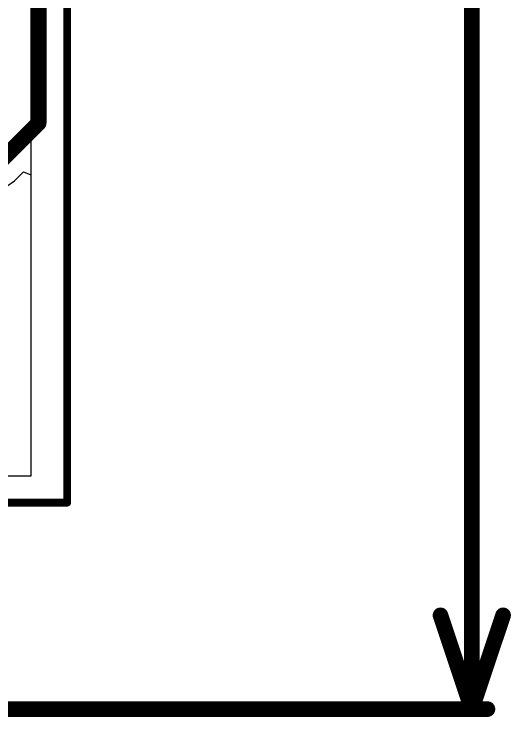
# Model space of a CAD drawing. Header units: inches. Extents: x 0 to 12.8, y -0.1 to 3.7.
# Drawn here: x 1.2653 to 1.5827, y -0.1371 to 0.3125 of the extents above; entities that cross this region are included whole.
import ezdxf

# ---------------------------------------------------------------- set-up
doc = ezdxf.new("R2010")
doc.units = ezdxf.units.IN
doc.header["$MEASUREMENT"] = 0
for name, color, linetype in [('Board Outline', 216, 'Continuous'), ('Bottom Layer', 5, 'Continuous'), ('Dimensions', 6, 'Continuous'), ('Top Layer', 1, 'Continuous')]:
    doc.layers.add(name, color=color, linetype=linetype)

msp = doc.modelspace()

# ---------------------------------------------------------------- linework, layer by layer
at = {"layer": 'Board Outline', "const_width": 0.005}
for points in [[(1.29921, 0), (1.29921, 1.95441)], [(1.18701, 0), (1.29921, 0)]]:
    msp.add_lwpolyline(points, dxfattribs=at)
at = {"layer": 'Board Outline', "const_width": 0.0025}
msp.add_lwpolyline([(1.29796, 0, 1), (1.30046, 0, 1)], format="xyb", close=True, dxfattribs=at)
msp.add_lwpolyline([(1.29796, 0, 1), (1.30046, 0, 1)], format="xyb", close=True, dxfattribs=at)
at = {"layer": 'Bottom Layer'}
for p, q in [((1.26554, 0.20571), (1.27138, 0.21156)), ((1.27138, 0.21156), (1.276, 0.20964)), ((1.276, 0.20964), (1.276, 0.017)), ((1.26058, 0.2024), (1.26554, 0.20571)), ((1.276, 0.017), (1.13418, 0.017))]:
    msp.add_line(p, q, dxfattribs=at)
at = {"layer": 'Bottom Layer', "const_width": 0.01}
for points in [[(1.281, 0.2428), (1.281, 0.80757)], [(1.25472, 0.21653), (1.281, 0.2428)]]:
    msp.add_lwpolyline(points, dxfattribs=at)
at = {"layer": 'Bottom Layer', "const_width": 0.005}
msp.add_lwpolyline([(1.2785, 0.2428, 1), (1.2835, 0.2428, 1)], format="xyb", close=True, dxfattribs=at)
msp.add_lwpolyline([(1.2785, 0.2428, 1), (1.2835, 0.2428, 1)], format="xyb", close=True, dxfattribs=at)
at = {"layer": 'Dimensions', "const_width": 0.01}
for points in [[(1.5577, -0.13207), (1.5577, 0.60926)], [(1.5377, -0.07207), (1.5577, -0.13207)], [(1.5577, -0.13207), (1.5777, -0.07207)], [(1.16801, -0.13207), (1.5677, -0.13207)]]:
    msp.add_lwpolyline(points, dxfattribs=at)
at = {"layer": 'Dimensions', "const_width": 0.005}
for points in [[(1.5352, -0.07207, 1), (1.5402, -0.07207, 1)], [(1.5752, -0.07207, 1), (1.5802, -0.07207, 1)], [(1.5552, -0.13207, 1), (1.5602, -0.13207, 1)], [(1.5552, -0.13207, 1), (1.5602, -0.13207, 1)], [(1.5552, -0.13207, 1), (1.5602, -0.13207, 1)], [(1.5652, -0.13207, 1), (1.5702, -0.13207, 1)]]:
    msp.add_lwpolyline(points, format="xyb", close=True, dxfattribs=at)
at = {"layer": 'Top Layer'}
for p, q in [((1.27602, 0.39125), (1.27602, 0.017)), ((1.27602, 0.017), (1.133, 0.017))]:
    msp.add_line(p, q, dxfattribs=at)

doc.saveas('drawing.dxf')
